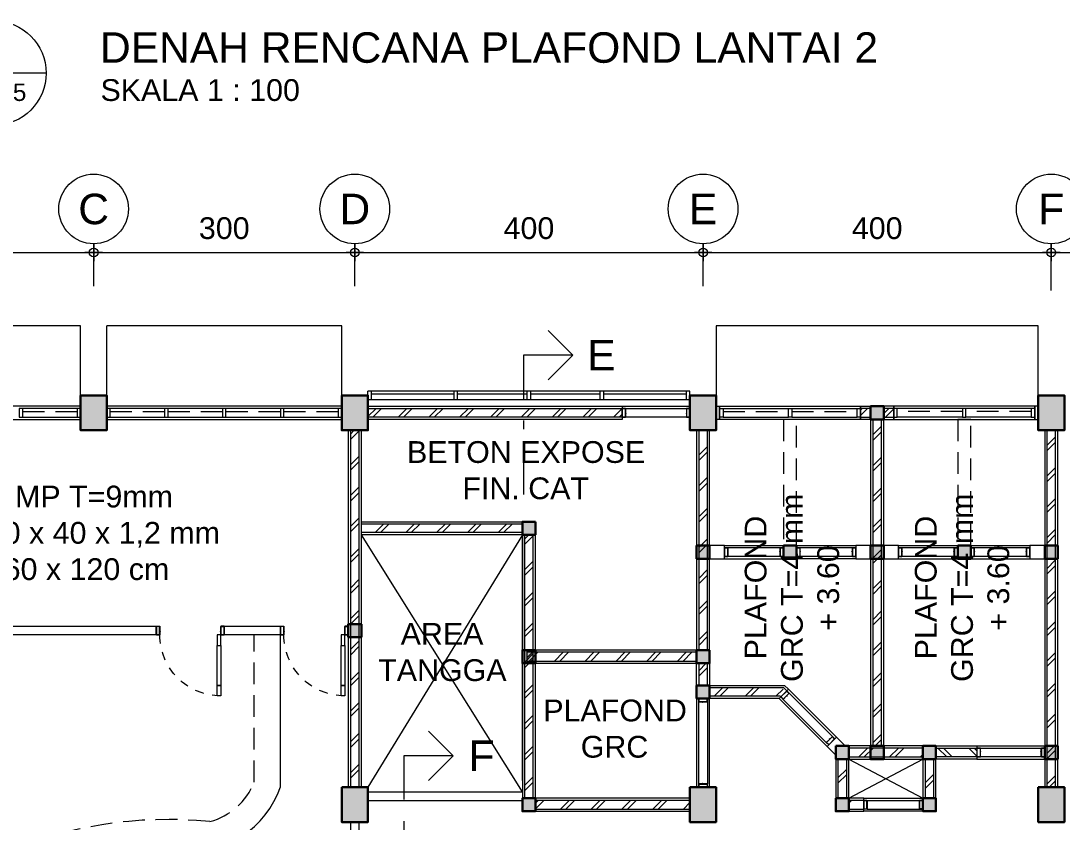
# Model space of a CAD drawing. Header units: millimetres. Extents: x -11 to 1625, y -267 to 180.
# Drawn here: x 921.54 to 933.5, y -143.33 to -134.13 of the extents above; entities that cross this region are included whole.
import ezdxf
from ezdxf.enums import TextEntityAlignment as Align

# ---------------------------------------------------------------- set-up
doc = ezdxf.new("R2010")
doc.units = ezdxf.units.MM
doc.linetypes.add('DASHDOT', pattern=[1, 0.5, -0.25, 0, -0.25])
doc.linetypes.add('HIDDEN', pattern=[0.375, 0.25, -0.125])
for name, color, linetype, lineweight in [('ars', 11, 'Continuous', 5), ('dinding', 5, 'Continuous', 15), ('KOLOM', 1, 'Continuous', 30), ('kus', 63, 'Continuous', 15), ('lan', 7, 'Continuous', 15), ('not', 7, 'Continuous', 20), ('PARTISI', 190, 'Continuous', 9), ('pla', 213, 'Continuous', 15), ('sol kol', 8, 'Continuous', 0), ('u', 6, 'Continuous', 20)]:
    doc.layers.add(name, color=color, linetype=linetype, lineweight=lineweight)
doc.styles.add('S', font='SIMPLEX', dxfattribs={"width": 1.1})
doc.styles.get("Standard").update_dxf_attribs({"font": 'ARIALUNI.TTF'})
doc.dimstyles.new('SK100', dxfattribs={"dimtxt": 0.25, "dimasz": 0.1, "dimexe": 0.1, "dimexo": 0, "dimgap": 0.15, "dimtad": 1, "dimdec": 0, "dimlfac": 100, "dimzin": 12, "dimdsep": 46, "dimtxsty": 'Standard', "dimblk": 'BULAT', "dimcen": 0.1, "dimclrd": 256, "dimclre": 256, "dimclrt": 256, "dimadec": 0, "dimazin": 3, "dimtfac": 1, "dimtdec": 0, "dimtofl": 0, "dimtmove": 0, "dimatfit": 3, "dimldrblk": 'BULAT', "dimfxl": 0, "dimtolj": 1, "dimtzin": 0, "dimlwd": -1, "dimlwe": -1, "dimarcsym": 0})
pattern_1 = [(45, (926.87966, -152.8798), (-0.1767767, 0.1767767), []), (45, (926.94216, -152.8798), (-0.1767767, 0.1767767), [])]

# ---------------------------------------------------------------- blocks, each defined once
blk = doc.blocks.new('K1')
at = {"layer": 'KOLOM'}
blk.add_lwpolyline([(0.2, 0.15), (-0.2, 0.15), (-0.2, -0.15), (0.2, -0.15), (0.2, 0.15)], dxfattribs=at)
blk = doc.blocks.new('KP')
at = {"layer": 'KOLOM'}
blk.add_lwpolyline([(0.075, -0.075), (-0.075, -0.075), (-0.075, 0.075), (0.075, 0.075), (0.075, -0.075)], dxfattribs=at)
blk = doc.blocks.new('P 70')
at = {"linetype": 'HIDDEN', "ltscale": 0.3}
blk.add_lwpolyline([(-0.74, 0.1, -0.414214), (-0.04, 0.8, -1.303225)], format="xyb", dxfattribs=at)
for points in [[(-0.04, 0.8), (-0.08, 0.8), (-0.08, 0.68), (-0.04, 0.68)], [(-0.04, 0.68), (-0.08, 0.68), (-0.08, 0.22), (-0.04, 0.22)], [(-0.04, 0.1), (-0.08, 0.1), (-0.08, 0.22), (-0.04, 0.22)], [(-0.735, 0.06), (-0.74, 0.06), (-0.74, 0.061), (-0.74, 0.1), (-0.78, 0.1), (-0.78, 0), (-0.74, 0), (-0.74, 0.056), (-0.735, 0.058)], [(-0.742, 0.002), (-0.778, 0.002), (-0.778, 0.098), (-0.742, 0.098)], [(-0.045, 0.06), (-0.04, 0.06), (-0.04, 0.061), (-0.04, 0.1), (0, 0.1), (0, 0), (-0.04, 0), (-0.04, 0.056), (-0.045, 0.058)], [(-0.038, 0.002), (-0.002, 0.002), (-0.002, 0.098), (-0.038, 0.098)]]:
    blk.add_lwpolyline(points, close=True)
blk = doc.blocks.new('BULAT')
for p, q in [((-1, 0), (1, 0)), ((0, -1), (0, 1))]:
    blk.add_line(p, q)
blk.add_circle((0, 0), 0.5)
blk = doc.blocks.new('*D2927')
at = {"layer": 'Defpoints', "color": 0, "ltscale": 0.15}
for p in [(922.38, -136.789), (919.38, -137.177), (922.38, -137.177)]:
    blk.add_point(p, dxfattribs=at)
at = {"layer": 'u', "ltscale": 0.15}
for p, q in [((919.38, -137.177), (919.38, -136.689)), ((922.38, -137.177), (922.38, -136.689)), ((919.48, -136.789), (922.28, -136.789))]:
    blk.add_line(p, q, dxfattribs=at)
at = {"layer": 'u', "ltscale": 0.15, "xscale": 0.1, "yscale": 0.1, "zscale": 0.1, "rotation": 180}
blk.add_blockref('BULAT', (919.38, -136.789), dxfattribs=at)
at = {"layer": 'u', "ltscale": 0.15, "xscale": 0.1, "yscale": 0.1, "zscale": 0.1}
blk.add_blockref('BULAT', (922.38, -136.789), dxfattribs=at)
at = {"layer": 'u', "ltscale": 0.15, "insert": (920.88, -136.511), "char_height": 0.25, "attachment_point": 5}
blk.add_mtext('\\A1;300', dxfattribs=at)
blk = doc.blocks.new('*D2928')
at = {"layer": 'Defpoints', "color": 0, "ltscale": 0.15}
for p in [(925.38, -136.789), (922.38, -137.177), (925.38, -137.177)]:
    blk.add_point(p, dxfattribs=at)
at = {"layer": 'u', "ltscale": 0.15}
for p, q in [((922.38, -137.177), (922.38, -136.689)), ((925.38, -137.177), (925.38, -136.689)), ((922.48, -136.789), (925.28, -136.789))]:
    blk.add_line(p, q, dxfattribs=at)
at = {"layer": 'u', "ltscale": 0.15, "xscale": 0.1, "yscale": 0.1, "zscale": 0.1, "rotation": 180}
blk.add_blockref('BULAT', (922.38, -136.789), dxfattribs=at)
at = {"layer": 'u', "ltscale": 0.15, "xscale": 0.1, "yscale": 0.1, "zscale": 0.1}
blk.add_blockref('BULAT', (925.38, -136.789), dxfattribs=at)
at = {"layer": 'u', "ltscale": 0.15, "insert": (923.88, -136.511), "char_height": 0.25, "attachment_point": 5}
blk.add_mtext('\\A1;300', dxfattribs=at)
blk = doc.blocks.new('*D2929')
at = {"layer": 'Defpoints', "color": 0, "ltscale": 0.15}
for p in [(933.38, -136.789), (929.38, -137.177), (933.38, -137.225)]:
    blk.add_point(p, dxfattribs=at)
at = {"layer": 'u', "ltscale": 0.15}
for p, q in [((929.38, -137.177), (929.38, -136.689)), ((933.38, -137.225), (933.38, -136.689)), ((929.48, -136.789), (933.28, -136.789))]:
    blk.add_line(p, q, dxfattribs=at)
at = {"layer": 'u', "ltscale": 0.15, "xscale": 0.1, "yscale": 0.1, "zscale": 0.1, "rotation": 180}
blk.add_blockref('BULAT', (929.38, -136.789), dxfattribs=at)
at = {"layer": 'u', "ltscale": 0.15, "xscale": 0.1, "yscale": 0.1, "zscale": 0.1}
blk.add_blockref('BULAT', (933.38, -136.789), dxfattribs=at)
at = {"layer": 'u', "ltscale": 0.15, "insert": (931.38, -136.511), "char_height": 0.25, "attachment_point": 5}
blk.add_mtext('\\A1;400', dxfattribs=at)
blk = doc.blocks.new('*D2930')
at = {"layer": 'Defpoints', "color": 0, "ltscale": 0.15}
for p in [(936.38, -136.789), (936.38, -137.177), (933.38, -137.225)]:
    blk.add_point(p, dxfattribs=at)
at = {"layer": 'u', "ltscale": 0.15}
for p, q in [((933.38, -137.225), (933.38, -136.689)), ((936.38, -137.177), (936.38, -136.689)), ((933.48, -136.789), (936.28, -136.789))]:
    blk.add_line(p, q, dxfattribs=at)
at = {"layer": 'u', "ltscale": 0.15, "xscale": 0.1, "yscale": 0.1, "zscale": 0.1, "rotation": 180}
blk.add_blockref('BULAT', (933.38, -136.789), dxfattribs=at)
at = {"layer": 'u', "ltscale": 0.15, "xscale": 0.1, "yscale": 0.1, "zscale": 0.1}
blk.add_blockref('BULAT', (936.38, -136.789), dxfattribs=at)
at = {"layer": 'u', "ltscale": 0.15, "insert": (934.88, -136.511), "char_height": 0.25, "attachment_point": 5}
blk.add_mtext('\\A1;300', dxfattribs=at)
blk = doc.blocks.new('*D2931')
at = {"layer": 'Defpoints', "color": 0, "ltscale": 0.15}
for p in [(929.38, -136.789), (925.38, -137.177), (929.38, -137.177)]:
    blk.add_point(p, dxfattribs=at)
at = {"layer": 'u', "ltscale": 0.15}
for p, q in [((925.38, -137.177), (925.38, -136.689)), ((929.38, -137.177), (929.38, -136.689)), ((925.48, -136.789), (929.28, -136.789))]:
    blk.add_line(p, q, dxfattribs=at)
at = {"layer": 'u', "ltscale": 0.15, "xscale": 0.1, "yscale": 0.1, "zscale": 0.1, "rotation": 180}
blk.add_blockref('BULAT', (925.38, -136.789), dxfattribs=at)
at = {"layer": 'u', "ltscale": 0.15, "xscale": 0.1, "yscale": 0.1, "zscale": 0.1}
blk.add_blockref('BULAT', (929.38, -136.789), dxfattribs=at)
at = {"layer": 'u', "ltscale": 0.15, "insert": (927.38, -136.511), "char_height": 0.25, "attachment_point": 5}
blk.add_mtext('\\A1;400', dxfattribs=at)
blk = doc.blocks.new('NAV')
blk.add_circle((0, -0.4), 0.4)
at = {"style": 'S', "width": 0.75, "flags": 4}
blk.add_attdef('AV', text='', height=0.3, dxfattribs=at).set_placement((0, -0.4), align=Align.MIDDLE)
blk = doc.blocks.new('Ndtpd')
blk.add_line((0.747, 0), (-0.747, 0))
blk.add_circle((0, 0), 0.747)
at = {"flags": 4}
for tag, height, p in [('NO', 0.5, (0, 0.148)), ('NOLBR', 0.3, (0, -0.398))]:
    blk.add_attdef(tag, text='', height=height, dxfattribs=at).set_placement(p, align=Align.CENTER)
for tag, p, height in [('NDTPD', (1.516, 0.148), 0.5), ('SKALA', (1.523, -0.398), 0.3)]:
    blk.add_attdef(tag, p, '', height=height, dxfattribs=at)

msp = doc.modelspace()

# ---------------------------------------------------------------- hatches: boundary and pattern name
at = {"layer": 'ars'}
h = msp.add_hatch(dxfattribs=at)
h.set_pattern_fill('TEMBOK', color=256, scale=0.25)
h.set_pattern_definition(pattern_1)
h.paths.add_polyline_path([(925.5296623, -138.5797891), (928.4496623, -138.5797891), (928.4496623, -138.6797891), (925.5296623, -138.6797891)])
h = msp.add_hatch(dxfattribs=at)
h.set_pattern_fill('TEMBOK', color=256, scale=0.25)
h.set_pattern_definition([(45, (930.59966, -148.3798), (-0.176777, 0.176777), []), (45, (930.66216, -148.3798), (-0.176777, 0.176777), [])])
h.paths.add_polyline_path([(931.3046623, -138.5797891), (931.1896623, -138.5797891), (931.1896623, -138.6797891), (931.3046623, -138.6797891)])
h = msp.add_hatch(dxfattribs=at)
h.set_pattern_fill('TEMBOK', color=256, scale=0.25)
h.set_pattern_definition([(45, (930.90466, -148.3798), (-0.176777, 0.176777), []), (45, (930.96716, -148.3798), (-0.176777, 0.176777), [])])
h.paths.add_polyline_path([(931.5696623, -138.5797891), (931.4546623, -138.5797891), (931.4546623, -138.6797891), (931.5696623, -138.6797891)])
h = msp.add_hatch(dxfattribs=at)
h.set_pattern_fill('TEMBOK', color=256, scale=0.25)
h.set_pattern_definition(pattern_1)
h.paths.add_polyline_path([(931.3296623, -138.7047891), (931.3296623, -142.4547891), (931.4296623, -142.4547891), (931.4296623, -138.7047891)])
h = msp.add_hatch(dxfattribs=at)
h.set_pattern_fill('TEMBOK', color=256, scale=0.25)
h.set_pattern_definition(pattern_1)
h.paths.add_polyline_path([(925.4296623, -142.9297891), (925.4296623, -138.8297891), (925.3296623, -138.8297891), (925.3296623, -142.9297891)])
h = msp.add_hatch(dxfattribs=at)
h.set_pattern_fill('TEMBOK', color=256, scale=0.25)
h.set_pattern_definition(pattern_1)
h.paths.add_polyline_path([(929.4296623, -141.3547891), (929.4296623, -138.8297891), (929.3296623, -138.8297891), (929.3296623, -141.3547891)])
h = msp.add_hatch(dxfattribs=at)
h.set_pattern_fill('TEMBOK', color=256, scale=0.25)
h.set_pattern_definition(pattern_1)
h.paths.add_polyline_path([(933.4296623, -142.9297891), (933.4296623, -138.8297891), (933.3296623, -138.8297891), (933.3296623, -142.9297891)])
h = msp.add_hatch(dxfattribs=at)
h.set_pattern_fill('TEMBOK', color=256, scale=0.25)
h.set_pattern_definition(pattern_1)
h.paths.add_polyline_path([(925.4546623, -139.9047891), (927.3046623, -139.9047891), (927.3046623, -140.0047891), (925.4546623, -140.0047891)])
h = msp.add_hatch(dxfattribs=at)
h.set_pattern_fill('TEMBOK', color=256, scale=0.25)
h.set_pattern_definition([(45, (926.90466, -152.8798), (-0.1767767, 0.1767767), []), (45, (926.96716, -152.8798), (-0.1767767, 0.1767767), [])])
h.paths.add_polyline_path([(927.4296623, -143.0547891), (927.4296623, -140.0297891), (927.3296623, -140.0297891), (927.3296623, -143.0547891)])
h = msp.add_hatch(dxfattribs=at)
h.set_pattern_fill('TEMBOK', color=256, scale=0.25)
h.set_pattern_definition(pattern_1)
h.paths.add_polyline_path([(929.3046623, -141.3797891), (927.3546623, -141.3797891), (927.3546623, -141.4797891), (929.3046623, -141.4797891)])
h = msp.add_hatch(dxfattribs=at)
h.set_pattern_fill('TEMBOK', color=256, scale=0.25)
h.set_pattern_definition(pattern_1)
h.paths.add_polyline_path([(929.3296623, -141.5047891), (929.3296623, -141.7597891), (929.4296623, -141.7597891), (929.4296623, -141.5047891)])
h = msp.add_hatch(dxfattribs=at)
h.set_pattern_fill('TEMBOK', color=256, scale=0.25)
h.set_pattern_definition([(45, (926.87966, -151.5848), (-0.1767767, 0.1767767), []), (45, (926.94216, -151.5848), (-0.1767767, 0.1767767), [])])
h.paths.add_polyline_path([(929.4546623, -141.7847891), (930.305373, -141.7847891), (930.2639516, -141.8847891), (929.4546623, -141.8847891)])
h = msp.add_hatch(dxfattribs=at)
h.set_pattern_fill('TEMBOK', color=256, scale=0.25)
h.set_pattern_definition(pattern_1)
h.paths.add_polyline_path([(931.9046623, -142.4797891), (931.0546623, -142.4797891), (931.0546623, -142.5797891), (931.9046623, -142.5797891)])
h = msp.add_hatch(dxfattribs=at)
h.set_pattern_fill('TEMBOK', color=256, scale=0.25)
h.set_pattern_definition([(135, (938.40466, -152.2798), (0.1767767, 0.1767767), []), (135, (938.34216, -152.2798), (0.1767767, 0.1767767), [])])
h.paths.add_polyline_path([(932.0546623, -142.4797891), (932.5246623, -142.4797891), (932.5246623, -142.5797891), (932.0546623, -142.5797891)])
h = msp.add_hatch(dxfattribs=at)
h.set_pattern_fill('TEMBOK', color=256, scale=0.25)
h.set_pattern_definition(pattern_1)
h.paths.add_polyline_path([(930.9296623, -142.6047891), (930.9296623, -143.0547891), (931.0296623, -143.0547891), (931.0296623, -142.6047891)])
h = msp.add_hatch(dxfattribs=at)
h.set_pattern_fill('TEMBOK', color=256, scale=0.25)
h.set_pattern_definition(pattern_1)
h.paths.add_polyline_path([(931.9296623, -142.6047891), (931.9296623, -143.0547891), (932.0296623, -143.0547891), (932.0296623, -142.6047891)])
h = msp.add_hatch(dxfattribs=at)
h.set_pattern_fill('TEMBOK', color=256, scale=0.25)
h.set_pattern_definition(pattern_1)
h.paths.add_polyline_path([(929.2296623, -143.0797891), (927.4546623, -143.0797891), (927.4546623, -143.1797891), (929.2296623, -143.1797891)])
h = msp.add_hatch(dxfattribs=at)
h.set_pattern_fill('TEMBOK', color=256, scale=0.25)
h.set_pattern_definition(pattern_1)
h.paths.add_polyline_path([(931.2246623, -143.0797891), (931.0546623, -143.0797891), (931.0546623, -143.1797891), (931.2246623, -143.1797891)])
at = {"layer": 'sol kol'}
for points in [[(922.2296623, -138.4297891), (922.2296623, -138.8297891), (922.5296623, -138.8297891), (922.5296623, -138.4297891)], [(925.2296623, -138.4297891), (925.2296623, -138.8297891), (925.5296623, -138.8297891), (925.5296623, -138.4297891)], [(929.2296623, -138.4297891), (929.2296623, -138.8297891), (929.5296623, -138.8297891), (929.5296623, -138.4297891)], [(933.2296623, -138.4297891), (933.2296623, -138.8297891), (933.5296623, -138.8297891), (933.5296623, -138.4297891)], [(931.3046623, -138.5547891), (931.4546623, -138.5547891), (931.4546623, -138.7047891), (931.3046623, -138.7047891)], [(927.4546623, -139.8797891), (927.3046623, -139.8797891), (927.3046623, -140.0297891), (927.4546623, -140.0297891)], [(929.3046623, -140.1547891), (929.4546623, -140.1547891), (929.4546623, -140.3047891), (929.3046623, -140.3047891)], [(930.3046623, -140.1547891), (930.4546623, -140.1547891), (930.4546623, -140.3047891), (930.3046623, -140.3047891)], [(931.3046623, -140.1547891), (931.4546623, -140.1547891), (931.4546623, -140.3047891), (931.3046623, -140.3047891)], [(932.3046623, -140.1547891), (932.4546623, -140.1547891), (932.4546623, -140.3047891), (932.3046623, -140.3047891)], [(933.3046623, -140.1547891), (933.4546623, -140.1547891), (933.4546623, -140.3047891), (933.3046623, -140.3047891)], [(925.4546623, -141.0547891), (925.3046623, -141.0547891), (925.3046623, -141.2047891), (925.4546623, -141.2047891)], [(927.4546623, -141.3547891), (927.3046623, -141.3547891), (927.3046623, -141.5047891), (927.4546623, -141.5047891)], [(929.4546623, -141.3547891), (929.3046623, -141.3547891), (929.3046623, -141.5047891), (929.4546623, -141.5047891)], [(929.4546623, -141.7597891), (929.3046623, -141.7597891), (929.3046623, -141.9097891), (929.4546623, -141.9097891)], [(930.9046623, -142.4547891), (931.0546623, -142.4547891), (931.0546623, -142.6047891), (930.9046623, -142.6047891)], [(931.3046623, -142.4547891), (931.4546623, -142.4547891), (931.4546623, -142.6047891), (931.3046623, -142.6047891)], [(931.9046623, -142.4547891), (932.0546623, -142.4547891), (932.0546623, -142.6047891), (931.9046623, -142.6047891)], [(933.3046623, -142.4547891), (933.4546623, -142.4547891), (933.4546623, -142.6047891), (933.3046623, -142.6047891)], [(925.2296623, -142.9297891), (925.2296623, -143.3297891), (925.5296623, -143.3297891), (925.5296623, -142.9297891)], [(929.2296623, -142.9297891), (929.2296623, -143.3297891), (929.5296623, -143.3297891), (929.5296623, -142.9297891)], [(933.2296623, -142.9297891), (933.2296623, -143.3297891), (933.5296623, -143.3297891), (933.5296623, -142.9297891)], [(927.4546623, -143.0547891), (927.3046623, -143.0547891), (927.3046623, -143.2047891), (927.4546623, -143.2047891)], [(930.9046623, -143.0547891), (931.0546623, -143.0547891), (931.0546623, -143.2047891), (930.9046623, -143.2047891)], [(931.9046623, -143.0547891), (932.0546623, -143.0547891), (932.0546623, -143.2047891), (931.9046623, -143.2047891)]]:
    msp.add_hatch(color=256, dxfattribs=at).paths.add_polyline_path(points)

# ---------------------------------------------------------------- linework, layer by layer
at = {"layer": 'ars'}
for p, q in [((929.4546623, -141.7847891), (930.305373, -141.7847891)), ((929.4546623, -141.8847891), (929.4546623, -141.7847891)), ((930.3884743, -141.8678905), (930.305373, -141.7847891)), ((930.2639516, -141.8847891), (929.4546623, -141.8847891)), ((930.3177637, -141.9386012), (930.2639516, -141.8847891))]:
    msp.add_line(p, q, dxfattribs=at)
for points in [[(925.5296623, -138.5797891), (928.4496623, -138.5797891), (928.4496623, -138.6797891), (925.5296623, -138.6797891)], [(931.3046623, -138.5797891), (931.1896623, -138.5797891), (931.1896623, -138.6797891), (931.3046623, -138.6797891)], [(931.5696623, -138.5797891), (931.4546623, -138.5797891), (931.4546623, -138.6797891), (931.5696623, -138.6797891)], [(931.3296623, -138.7047891), (931.3296623, -142.4547891), (931.4296623, -142.4547891), (931.4296623, -138.7047891)], [(925.4296623, -142.9297891), (925.4296623, -138.8297891), (925.3296623, -138.8297891), (925.3296623, -142.9297891)], [(929.4296623, -141.3547891), (929.4296623, -138.8297891), (929.3296623, -138.8297891), (929.3296623, -141.3547891)], [(933.4296623, -142.9297891), (933.4296623, -138.8297891), (933.3296623, -138.8297891), (933.3296623, -142.9297891)], [(925.4546623, -139.9047891), (927.3046623, -139.9047891), (927.3046623, -140.0047891), (925.4546623, -140.0047891)], [(927.4296623, -143.0547891), (927.4296623, -140.0297891), (927.3296623, -140.0297891), (927.3296623, -143.0547891)], [(929.3046623, -141.3797891), (927.3546623, -141.3797891), (927.3546623, -141.4797891), (929.3046623, -141.4797891)], [(929.3296623, -141.5047891), (929.3296623, -141.7597891), (929.4296623, -141.7597891), (929.4296623, -141.5047891)], [(931.9046623, -142.4797891), (931.0546623, -142.4797891), (931.0546623, -142.5797891), (931.9046623, -142.5797891)], [(932.0546623, -142.4797891), (932.5246623, -142.4797891), (932.5246623, -142.5797891), (932.0546623, -142.5797891)], [(930.9296623, -142.6047891), (930.9296623, -143.0547891), (931.0296623, -143.0547891), (931.0296623, -142.6047891)], [(931.9296623, -142.6047891), (931.9296623, -143.0547891), (932.0296623, -143.0547891), (932.0296623, -142.6047891)], [(929.2296623, -143.0797891), (927.4546623, -143.0797891), (927.4546623, -143.1797891), (929.2296623, -143.1797891)], [(931.2246623, -143.0797891), (931.0546623, -143.0797891), (931.0546623, -143.1797891), (931.2246623, -143.1797891)]]:
    msp.add_lwpolyline(points, close=True, dxfattribs=at)
at = {"layer": 'dinding'}
for p, q in [((929.4546623, -141.7597891), (930.3157283, -141.7597891)), ((929.4546623, -141.9097891), (929.4546623, -141.7597891)), ((930.2535963, -141.9097891), (930.3596623, -141.8037231)), ((930.3596623, -141.8037231), (930.3157283, -141.7597891)), ((930.2535963, -141.9097891), (929.4546623, -141.9097891)), ((930.9112056, -142.3552664), (930.8051396, -142.4613324)), ((931.0107283, -142.4547891), (930.9112056, -142.3552664)), ((930.9046623, -142.5608551), (930.8051396, -142.4613324))]:
    msp.add_line(p, q, dxfattribs=at)
for points in [[(925.5296623, -138.5547891), (928.4496623, -138.5547891), (928.4496623, -138.7047891), (925.5296623, -138.7047891)], [(929.5296623, -138.5547891), (929.5696623, -138.5547891), (929.5696623, -138.7047891), (929.5296623, -138.7047891)], [(931.1896623, -138.5547891), (931.3046623, -138.5547891), (931.3046623, -138.7047891), (931.1896623, -138.7047891)], [(931.5696623, -138.5547891), (931.4546623, -138.5547891), (931.4546623, -138.7047891), (931.5696623, -138.7047891)], [(933.2296623, -138.5547891), (933.1896623, -138.5547891), (933.1896623, -138.7047891), (933.2296623, -138.7047891)], [(931.3046623, -138.7047891), (931.3046623, -142.4547891), (931.4546623, -142.4547891), (931.4546623, -138.7047891)], [(925.4546623, -142.9297891), (925.4546623, -138.8297891), (925.3046623, -138.8297891), (925.3046623, -142.9297891)], [(929.4546623, -141.3547891), (929.4546623, -138.8297891), (929.3046623, -138.8297891), (929.3046623, -141.3547891)], [(933.4546623, -142.9297891), (933.4546623, -138.8297891), (933.3046623, -138.8297891), (933.3046623, -142.9297891)], [(925.4546623, -139.8797891), (927.3046623, -139.8797891), (927.3046623, -140.0297891), (925.4546623, -140.0297891)], [(927.4546623, -143.0547891), (927.4546623, -140.0297891), (927.3046623, -140.0297891), (927.3046623, -143.0547891)], [(929.6246623, -140.1547891), (929.4546623, -140.1547891), (929.4546623, -140.3047891), (929.6246623, -140.3047891)], [(931.3046623, -140.1547891), (931.1346623, -140.1547891), (931.1346623, -140.3047891), (931.3046623, -140.3047891)], [(931.6246623, -140.1547891), (931.4546623, -140.1547891), (931.4546623, -140.3047891), (931.6246623, -140.3047891)], [(933.3046623, -140.1547891), (933.1346623, -140.1547891), (933.1346623, -140.3047891), (933.3046623, -140.3047891)], [(929.3046623, -141.3547891), (927.3546623, -141.3547891), (927.3546623, -141.5047891), (929.3046623, -141.5047891)], [(929.4546623, -141.7597891), (929.3046623, -141.7597891), (929.3046623, -141.5047891), (929.4546623, -141.5047891)], [(931.9046623, -142.4547891), (931.0546623, -142.4547891), (931.0546623, -142.6047891), (931.9046623, -142.6047891)], [(932.0546623, -142.4547891), (932.5246623, -142.4547891), (932.5246623, -142.6047891), (932.0546623, -142.6047891)], [(930.9046623, -142.6047891), (930.9046623, -143.0547891), (931.0546623, -143.0547891), (931.0546623, -142.6047891)], [(931.9046623, -142.6047891), (931.9046623, -143.0547891), (932.0546623, -143.0547891), (932.0546623, -142.6047891)], [(929.2296623, -143.0547891), (927.4546623, -143.0547891), (927.4546623, -143.2047891), (929.2296623, -143.2047891)], [(931.2246623, -143.0547891), (931.0546623, -143.0547891), (931.0546623, -143.2047891), (931.2246623, -143.2047891)]]:
    msp.add_lwpolyline(points, close=True, dxfattribs=at)
at = {"layer": 'kus'}
for p, q in [((929.2296623, -138.3797891), (925.5296623, -138.3797891)), ((925.5296623, -138.4797891), (925.5296623, -138.3797891)), ((925.5696623, -138.4797891), (925.5696623, -138.3797891)), ((926.5196623, -138.4797891), (926.5196623, -138.3797891)), ((926.5596623, -138.4797891), (926.5596623, -138.3797891)), ((927.3596623, -138.4797891), (927.3596623, -138.3797891)), ((927.3996623, -138.4797891), (927.3996623, -138.3797891)), ((928.1996623, -138.4797891), (928.1996623, -138.3797891)), ((928.2396623, -138.4797891), (928.2396623, -138.3797891)), ((929.1896623, -138.4797891), (929.1896623, -138.3797891)), ((929.2296623, -138.4797891), (929.2296623, -138.3797891)), ((929.2296623, -138.4797891), (925.5296623, -138.4797891)), ((926.5196623, -138.4147891), (925.5696623, -138.4147891)), ((927.3596623, -138.4147891), (926.5596623, -138.4147891)), ((928.1996623, -138.4147891), (927.3996623, -138.4147891)), ((929.1896623, -138.4147891), (928.2396623, -138.4147891)), ((922.1896623, -138.5797891), (921.5646623, -138.5797891)), ((923.1946623, -138.5797891), (922.5696623, -138.5797891)), ((923.8596623, -138.5797891), (923.2346623, -138.5797891)), ((924.5246623, -138.5797891), (923.8996623, -138.5797891)), ((925.1896623, -138.5797891), (924.5646623, -138.5797891)), ((928.4896623, -138.5797891), (929.1896623, -138.5797891)), ((929.6096623, -138.5797891), (930.3596623, -138.5797891)), ((930.3996623, -138.5797891), (931.1496623, -138.5797891)), ((932.3596623, -138.5797891), (931.6096623, -138.5797891)), ((933.1496623, -138.5797891), (932.3996623, -138.5797891)), ((921.5646623, -138.6797891), (922.1896623, -138.6797891)), ((922.5696623, -138.6797891), (923.1946623, -138.6797891)), ((923.2346623, -138.6797891), (923.8596623, -138.6797891)), ((923.8996623, -138.6797891), (924.5246623, -138.6797891)), ((924.5646623, -138.6797891), (925.1896623, -138.6797891)), ((929.1896623, -138.6797891), (928.4896623, -138.6797891)), ((929.6096623, -138.6797891), (930.3596623, -138.6797891)), ((930.3996623, -138.6797891), (931.1496623, -138.6797891)), ((932.3596623, -138.6797891), (931.6096623, -138.6797891)), ((933.1496623, -138.6797891), (932.3996623, -138.6797891)), ((930.2646623, -140.1797891), (929.6646623, -140.1797891)), ((931.0946623, -140.1797891), (930.4946623, -140.1797891)), ((932.2646623, -140.1797891), (931.6646623, -140.1797891)), ((933.0946623, -140.1797891), (932.4946623, -140.1797891)), ((929.6246623, -140.3047891), (930.3046623, -140.3047891)), ((930.2646623, -140.2797891), (929.6646623, -140.2797891)), ((931.1346623, -140.3047891), (930.4546623, -140.3047891)), ((931.0946623, -140.2797891), (930.4946623, -140.2797891)), ((931.6246623, -140.3047891), (932.3046623, -140.3047891)), ((932.2646623, -140.2797891), (931.6646623, -140.2797891)), ((932.4546623, -140.3047891), (933.1346623, -140.3047891)), ((933.0946623, -140.2797891), (932.4946623, -140.2797891)), ((930.3702689, -141.849685), (930.8652436, -142.3446598)), ((929.3296623, -142.8897891), (929.3296623, -141.9497891)), ((929.4296623, -141.9497891), (929.4296623, -142.8897891)), ((930.2995582, -141.9203957), (930.794533, -142.4153705)), ((932.5646623, -142.4797891), (933.2646623, -142.4797891)), ((933.2646623, -142.5797891), (932.5646623, -142.5797891)), ((931.2246623, -143.0547891), (931.9046623, -143.0547891)), ((931.2646623, -143.0797891), (931.8646623, -143.0797891)), ((931.9046623, -143.2047891), (931.2246623, -143.2047891)), ((931.2646623, -143.1797891), (931.8646623, -143.1797891))]:
    msp.add_line(p, q, dxfattribs=at)
at = {"layer": 'kus', "linetype": 'HIDDEN'}
for p, q in [((921.5646623, -138.6147891), (922.1896623, -138.6147891)), ((922.5696623, -138.6147891), (923.1946623, -138.6147891)), ((923.2346623, -138.6147891), (923.8596623, -138.6147891)), ((923.8996623, -138.6147891), (924.5246623, -138.6147891)), ((924.5646623, -138.6147891), (925.1896623, -138.6147891)), ((929.6096623, -138.6147891), (930.3596623, -138.6147891)), ((930.3996623, -138.6147891), (931.1496623, -138.6147891)), ((932.3596623, -138.6147891), (931.6096623, -138.6147891)), ((933.1496623, -138.6147891), (932.3996623, -138.6147891))]:
    msp.add_line(p, q, dxfattribs=at)
at = {"layer": 'kus'}
for points in [[(921.5646623, -138.5797891), (921.5246623, -138.5797891), (921.5246623, -138.6797891), (921.5646623, -138.6797891)], [(922.2296623, -138.5797891), (922.1896623, -138.5797891), (922.1896623, -138.6797891), (922.2296623, -138.6797891)], [(922.5696623, -138.5797891), (922.5296623, -138.5797891), (922.5296623, -138.6797891), (922.5696623, -138.6797891)], [(923.2346623, -138.5797891), (923.1946623, -138.5797891), (923.1946623, -138.6797891), (923.2346623, -138.6797891)], [(923.8996623, -138.5797891), (923.8596623, -138.5797891), (923.8596623, -138.6797891), (923.8996623, -138.6797891)], [(924.5646623, -138.5797891), (924.5246623, -138.5797891), (924.5246623, -138.6797891), (924.5646623, -138.6797891)], [(925.2296623, -138.5797891), (925.1896623, -138.5797891), (925.1896623, -138.6797891), (925.2296623, -138.6797891)], [(928.4945506, -138.6397891), (928.4896623, -138.6397891), (928.4896623, -138.6412415), (928.4896623, -138.6797891), (928.4496623, -138.6797891), (928.4496623, -138.5797891), (928.4896623, -138.5797891), (928.4896623, -138.6362831), (928.4945506, -138.6380419)], [(928.4876623, -138.5817891), (928.4516623, -138.5817891), (928.4516623, -138.6777891), (928.4876623, -138.6777891)], [(929.184774, -138.6397891), (929.1896623, -138.6397891), (929.1896623, -138.6412415), (929.1896623, -138.6797891), (929.2296623, -138.6797891), (929.2296623, -138.5797891), (929.1896623, -138.5797891), (929.1896623, -138.6362831), (929.184774, -138.6380419)], [(929.1916623, -138.5817891), (929.2276623, -138.5817891), (929.2276623, -138.6777891), (929.1916623, -138.6777891)], [(929.5696623, -138.5797891), (929.6096623, -138.5797891), (929.6096623, -138.6797891), (929.5696623, -138.6797891)], [(930.3596623, -138.5797891), (930.3996623, -138.5797891), (930.3996623, -138.6797891), (930.3596623, -138.6797891)], [(931.1496623, -138.5797891), (931.1896623, -138.5797891), (931.1896623, -138.6797891), (931.1496623, -138.6797891)], [(931.6096623, -138.5797891), (931.5696623, -138.5797891), (931.5696623, -138.6797891), (931.6096623, -138.6797891)], [(932.3996623, -138.5797891), (932.3596623, -138.5797891), (932.3596623, -138.6797891), (932.3996623, -138.6797891)], [(933.1896623, -138.5797891), (933.1496623, -138.5797891), (933.1496623, -138.6797891), (933.1896623, -138.6797891)], [(929.6695506, -140.2197891), (929.6646623, -140.2197891), (929.6646623, -140.2183368), (929.6646623, -140.1797891), (929.6246623, -140.1797891), (929.6246623, -140.2797891), (929.6646623, -140.2797891), (929.6646623, -140.2232952), (929.6695506, -140.2215364)], [(929.6626623, -140.2777891), (929.6266623, -140.2777891), (929.6266623, -140.1817891), (929.6626623, -140.1817891)], [(930.259774, -140.2197891), (930.2646623, -140.2197891), (930.2646623, -140.2183368), (930.2646623, -140.1797891), (930.3046623, -140.1797891), (930.3046623, -140.2797891), (930.2646623, -140.2797891), (930.2646623, -140.2232952), (930.259774, -140.2215364)], [(930.2666623, -140.2777891), (930.3026623, -140.2777891), (930.3026623, -140.1817891), (930.2666623, -140.1817891)], [(930.4995506, -140.2197891), (930.4946623, -140.2197891), (930.4946623, -140.2183368), (930.4946623, -140.1797891), (930.4546623, -140.1797891), (930.4546623, -140.2797891), (930.4946623, -140.2797891), (930.4946623, -140.2232952), (930.4995506, -140.2215364)], [(930.4926623, -140.2777891), (930.4566623, -140.2777891), (930.4566623, -140.1817891), (930.4926623, -140.1817891)], [(931.089774, -140.2197891), (931.0946623, -140.2197891), (931.0946623, -140.2183368), (931.0946623, -140.1797891), (931.1346623, -140.1797891), (931.1346623, -140.2797891), (931.0946623, -140.2797891), (931.0946623, -140.2232952), (931.089774, -140.2215364)], [(931.0966623, -140.2777891), (931.1326623, -140.2777891), (931.1326623, -140.1817891), (931.0966623, -140.1817891)], [(931.6695506, -140.2197891), (931.6646623, -140.2197891), (931.6646623, -140.2183368), (931.6646623, -140.1797891), (931.6246623, -140.1797891), (931.6246623, -140.2797891), (931.6646623, -140.2797891), (931.6646623, -140.2232952), (931.6695506, -140.2215364)], [(931.6626623, -140.2777891), (931.6266623, -140.2777891), (931.6266623, -140.1817891), (931.6626623, -140.1817891)], [(932.259774, -140.2197891), (932.2646623, -140.2197891), (932.2646623, -140.2183368), (932.2646623, -140.1797891), (932.3046623, -140.1797891), (932.3046623, -140.2797891), (932.2646623, -140.2797891), (932.2646623, -140.2232952), (932.259774, -140.2215364)], [(932.2666623, -140.2777891), (932.3026623, -140.2777891), (932.3026623, -140.1817891), (932.2666623, -140.1817891)], [(932.4995506, -140.2197891), (932.4946623, -140.2197891), (932.4946623, -140.2183368), (932.4946623, -140.1797891), (932.4546623, -140.1797891), (932.4546623, -140.2797891), (932.4946623, -140.2797891), (932.4946623, -140.2232952), (932.4995506, -140.2215364)], [(932.4926623, -140.2777891), (932.4566623, -140.2777891), (932.4566623, -140.1817891), (932.4926623, -140.1817891)], [(933.089774, -140.2197891), (933.0946623, -140.2197891), (933.0946623, -140.2183368), (933.0946623, -140.1797891), (933.1346623, -140.1797891), (933.1346623, -140.2797891), (933.0946623, -140.2797891), (933.0946623, -140.2232952), (933.089774, -140.2215364)], [(933.0966623, -140.2777891), (933.1326623, -140.2777891), (933.1326623, -140.1817891), (933.0966623, -140.1817891)], [(930.3454412, -141.8814259), (930.3419846, -141.8779693), (930.3430116, -141.8769424), (930.3702689, -141.849685), (930.3419846, -141.8214008), (930.2712739, -141.8921115), (930.2995582, -141.9203957), (930.3395055, -141.8804485), (930.3442057, -141.8826614)], [(930.2995582, -141.9175673), (930.2741024, -141.8921115), (930.3419846, -141.8242292), (930.3674405, -141.849685)], [(929.3696623, -141.9546774), (929.3696623, -141.9497891), (929.36821, -141.9497891), (929.3296623, -141.9497891), (929.3296623, -141.9097891), (929.4296623, -141.9097891), (929.4296623, -141.9497891), (929.3731683, -141.9497891), (929.3714096, -141.9546774)], [(929.4276623, -141.9477891), (929.4276623, -141.9117891), (929.3316623, -141.9117891), (929.3316623, -141.9477891)], [(930.8335028, -142.3694875), (930.8369594, -142.3729441), (930.8379863, -142.3719171), (930.8652436, -142.3446598), (930.8935279, -142.3729441), (930.8228172, -142.4436547), (930.794533, -142.4153705), (930.8344802, -142.3754232), (930.8322673, -142.370723)], [(930.7973614, -142.4153705), (930.8228172, -142.4408263), (930.8906995, -142.3729441), (930.8652436, -142.3474882)], [(932.5695506, -142.5197891), (932.5646623, -142.5197891), (932.5646623, -142.5183368), (932.5646623, -142.4797891), (932.5246623, -142.4797891), (932.5246623, -142.5797891), (932.5646623, -142.5797891), (932.5646623, -142.5232952), (932.5695506, -142.5215364)], [(932.5626623, -142.5777891), (932.5266623, -142.5777891), (932.5266623, -142.4817891), (932.5626623, -142.4817891)], [(933.259774, -142.5197891), (933.2646623, -142.5197891), (933.2646623, -142.5183368), (933.2646623, -142.4797891), (933.3046623, -142.4797891), (933.3046623, -142.5797891), (933.2646623, -142.5797891), (933.2646623, -142.5232952), (933.259774, -142.5215364)], [(933.2666623, -142.5777891), (933.3026623, -142.5777891), (933.3026623, -142.4817891), (933.2666623, -142.4817891)], [(929.3696623, -142.8849008), (929.3696623, -142.8897891), (929.36821, -142.8897891), (929.3296623, -142.8897891), (929.3296623, -142.9297891), (929.4296623, -142.9297891), (929.4296623, -142.8897891), (929.3731683, -142.8897891), (929.3714096, -142.8849008)], [(929.4276623, -142.8917891), (929.4276623, -142.9277891), (929.3316623, -142.9277891), (929.3316623, -142.8917891)], [(931.2695506, -143.1397891), (931.2646623, -143.1397891), (931.2646623, -143.1412415), (931.2646623, -143.1797891), (931.2246623, -143.1797891), (931.2246623, -143.0797891), (931.2646623, -143.0797891), (931.2646623, -143.1362831), (931.2695506, -143.1380419)], [(931.2626623, -143.0817891), (931.2266623, -143.0817891), (931.2266623, -143.1777891), (931.2626623, -143.1777891)], [(931.859774, -143.1397891), (931.8646623, -143.1397891), (931.8646623, -143.1412415), (931.8646623, -143.1797891), (931.9046623, -143.1797891), (931.9046623, -143.0797891), (931.8646623, -143.0797891), (931.8646623, -143.1362831), (931.859774, -143.1380419)], [(931.8666623, -143.0817891), (931.9026623, -143.0817891), (931.9026623, -143.1777891), (931.8666623, -143.1777891)]]:
    msp.add_lwpolyline(points, close=True, dxfattribs=at)
at = {"layer": 'lan'}
for p, q in [((922.2296623, -138.4297891), (922.2296623, -137.6297891)), ((922.5296623, -138.4297891), (922.5296623, -137.6297891)), ((925.2296623, -138.4297891), (925.2296623, -137.6297891)), ((933.2296623, -137.6297891), (929.5296623, -137.6297891)), ((929.5296623, -137.6297891), (929.5296623, -138.4297891)), ((933.2296623, -138.5547891), (933.2296623, -137.6297891)), ((927.8834361, -137.9681327), (927.6005934, -137.68529)), ((927.8834361, -137.9681327), (927.3177506, -137.9681327)), ((927.8834361, -137.9681327), (927.6005934, -138.2509754)), ((927.3046623, -142.9797891), (925.4546623, -140.0297891)), ((927.3046623, -140.0297891), (925.5296623, -142.9297891)), ((929.6246623, -140.1547891), (930.3046623, -140.1547891)), ((930.4546623, -140.1547891), (931.1346623, -140.1547891)), ((931.6246623, -140.1547891), (932.3046623, -140.1547891)), ((932.4546623, -140.1547891), (933.1346623, -140.1547891)), ((930.9112056, -142.3552664), (930.3596623, -141.8037231)), ((929.3046623, -141.9097891), (929.3046623, -142.9297891)), ((929.4546623, -142.9297891), (929.4546623, -141.9097891)), ((930.8051396, -142.4613324), (930.2535963, -141.9097891)), ((926.5084071, -142.5681327), (926.2255644, -142.28529)), ((932.5246623, -142.4547891), (933.3046623, -142.4547891)), ((926.5084071, -142.5681327), (925.9427217, -142.5681327)), ((926.5084071, -142.5681327), (926.2255644, -142.8509754)), ((931.0546623, -143.0547891), (931.9046623, -142.6047891)), ((931.0546623, -142.6047891), (931.9046623, -143.0547891)), ((932.5246623, -142.6047891), (933.3046623, -142.6047891))]:
    msp.add_line(p, q, dxfattribs=at)
for points in [[(922.2296623, -137.6297891), (919.5296623, -137.6297891)], [(925.2296623, -137.6297891), (922.5296623, -137.6297891)], [(928.4496623, -138.5547891), (929.2296623, -138.5547891)], [(927.3046623, -142.8497891), (927.3046623, -140.0297891)]]:
    msp.add_lwpolyline(points, dxfattribs=at)
for points in [[(919.5296623, -138.7047891), (922.2296623, -138.7047891), (922.2296623, -138.5547891), (919.5296623, -138.5547891)], [(922.5296623, -138.7047891), (925.2296623, -138.7047891), (925.2296623, -138.5547891), (922.5296623, -138.5547891)], [(929.5696623, -138.5547891), (931.1896623, -138.5547891), (931.1896623, -138.7047891), (929.5696623, -138.7047891)], [(933.1896623, -138.5547891), (931.5696623, -138.5547891), (931.5696623, -138.7047891), (933.1896623, -138.7047891)]]:
    msp.add_lwpolyline(points, close=True, dxfattribs=at)
at = {"layer": 'lan', "linetype": 'HIDDEN'}
for points in [[(930.3046623, -138.7047891), (930.3046623, -140.1547891), (930.4546623, -140.1547891), (930.4546623, -138.7047891)], [(932.3046623, -138.7047891), (932.3046623, -140.1547891), (932.4546623, -140.1547891), (932.4546623, -138.7047891)]]:
    msp.add_lwpolyline(points, close=True, dxfattribs=at)
at = {"layer": 'not', "linetype": 'DASHDOT'}
for p, q in [((927.3177506, -137.9681327), (927.3177506, -139.7449484)), ((925.9427217, -142.5681327), (925.9427217, -144.3449484))]:
    msp.add_line(p, q, dxfattribs=at)
at = {"layer": 'PARTISI'}
for points in [[(919.3296623, -142.9297891), (919.3296623, -141.1773359), (916.4546623, -141.1773359), (916.4546623, -141.0797891), (919.4296623, -141.0797891), (923.0996623, -141.0797891), (923.0996623, -141.1797891), (919.4296623, -141.1797891), (919.4296623, -142.9297891)], [(923.8796623, -141.0797891), (924.5246623, -141.0797891), (924.5246623, -141.1797891), (923.8796623, -141.1797891)], [(925.3296623, -144.9297891), (925.4296623, -144.9297891), (925.4296623, -143.3297891), (925.3296623, -143.3297891)]]:
    msp.add_lwpolyline(points, close=True, dxfattribs=at)
at = {"layer": 'pla', "linetype": 'HIDDEN'}
msp.add_line((924.2246623, -142.8699215), (924.2246623, -141.1797891), dxfattribs=at)
at = {"layer": 'pla'}
for p, q in [((924.5246623, -142.9224241), (924.5246623, -141.1797891)), ((925.5296623, -142.9797891), (927.3046623, -142.9797891)), ((925.5296623, -143.0797891), (927.3046623, -143.0797891))]:
    msp.add_line(p, q, dxfattribs=at)
msp.add_arc((923.5172222, -142.5888845), 1.0612183, 262.77076854, 341.68151236, dxfattribs=at)
at = {"layer": 'pla', "linetype": 'HIDDEN'}
for centre, radius, start, end in [((923.5172222, -142.5888845), 0.7612183, 285.13706751, 338.33410356), ((923.2332241, -148.0502912), 4.7511909, 84.16804078, 114.20208065)]:
    msp.add_arc(centre, radius, start, end, dxfattribs=at)

# ---------------------------------------------------------------- block references
at = {"layer": 'KOLOM'}
for name, p, rotation in [('K1', (922.3796623, -138.6297891), 90), ('K1', (925.3796623, -138.6297891), 90), ('K1', (929.3796623, -138.6297891), 90), ('K1', (933.3796623, -138.6297891), 90), ('KP', (931.3796623, -138.6297891), 180), ('KP', (929.3796623, -140.2297891), 180), ('KP', (930.3796623, -140.2297891), 180), ('KP', (931.3796623, -140.2297891), 180), ('KP', (932.3796623, -140.2297891), 180), ('KP', (933.3796623, -140.2297891), 180), ('KP', (930.9796623, -142.5297891), 180), ('KP', (931.3796623, -142.5297891), 180), ('KP', (931.9796623, -142.5297891), 180), ('KP', (933.3796623, -142.5297891), 180), ('K1', (925.3796623, -143.1297891), 90), ('K1', (929.3796623, -143.1297891), 90), ('K1', (933.3796623, -143.1297891), 90), ('KP', (930.9796623, -143.1297891), 180), ('KP', (931.9796623, -143.1297891), 180)]:
    msp.add_blockref(name, p, dxfattribs=dict(at, rotation=rotation))
at = {"layer": 'KOLOM', "xscale": -1, "rotation": 180}
for p in [(927.3796623, -139.9547891), (925.3796623, -141.1297891), (927.3796623, -141.4297891), (929.3796623, -141.4297891), (929.3796623, -141.8347891), (927.3796623, -143.1297891)]:
    msp.add_blockref('KP', p, dxfattribs=at)
at = {"layer": 'kus', "xscale": -1, "rotation": 180}
for p in [(923.8796623, -141.0797891), (925.3046623, -141.0797891)]:
    msp.add_blockref('P 70', p, dxfattribs=at)
at = {"layer": 'not'}
ref = msp.add_blockref('Ndtpd', (921.2346968, -134.7289757), dxfattribs=dict(at, xscale=0.803212851405533, yscale=0.803212851405533, zscale=0.803212851405533))
ref.add_attrib('NO', '2', dxfattribs={"layer": '0', "height": 0.35, "flags": 4}).set_placement((921.2343697, -134.6104498), align=Align.CENTER)
ref.add_attrib('NDTPD', 'DENAH RENCANA PLAFOND LANTAI 2', (922.4523815, -134.6104498), dxfattribs={"layer": '0', "height": 0.35, "flags": 4})
ref.add_attrib('NOLBR', 'A6-15', dxfattribs={"layer": '0', "height": 0.2, "flags": 4}).set_placement((921.2343697, -135.0489456), align=Align.CENTER)
ref.add_attrib('SKALA', 'SKALA 1 : 100', (922.4581815, -135.0489456), dxfattribs={"layer": '0', "height": 0.25, "flags": 4})
ref = msp.add_blockref('NAV', (922.3796623, -135.8888559), dxfattribs=at)
ref.add_attrib('AV', 'C', dxfattribs={"layer": '0', "height": 0.35, "flags": 4}).set_placement((922.3796623, -136.2888559), align=Align.MIDDLE)
ref = msp.add_blockref('NAV', (925.3796623, -135.8888559), dxfattribs=at)
ref.add_attrib('AV', 'D', dxfattribs={"layer": '0', "height": 0.35, "flags": 4}).set_placement((925.3796623, -136.2888559), align=Align.MIDDLE)
ref = msp.add_blockref('NAV', (929.3796623, -135.8888559), dxfattribs=at)
ref.add_attrib('AV', 'E', dxfattribs={"layer": '0', "height": 0.35, "flags": 4}).set_placement((929.3796623, -136.2888559), align=Align.MIDDLE)
ref = msp.add_blockref('NAV', (933.3796623, -135.8888559), dxfattribs=at)
ref.add_attrib('AV', 'F', dxfattribs={"layer": '0', "height": 0.35, "flags": 4}).set_placement((933.3796623, -136.2888559), align=Align.MIDDLE)

# ---------------------------------------------------------------- texts
at = {"layer": 'not', "attachment_point": 1}
for s, width, insert, char_height in [('\\pi0.078114;E', 0.417653289, (927.9705079, -137.7921058), 0.35), ('\\pi0.008856;BETON EXPOSE \\P\\pi0.64511;FIN. CAT', 2.709731084, (925.9699322, -138.9549044), 0.25), ('\\pi0.57683;PLAFOND GYPSUMP T=9mm \\P\\pi0.038463;RANGKA HOLLOW 40 x 40 x 1,2 mm\\P\\pi0.62057;{\\A1;RANGKA JARAK 60 x 120 cm}\\P\\pi2.4711;+ 3.60', 5.88797597, (917.9312026, -139.4660477), 0.25), ('\\pi0.41677;AREA\\P\\pi0.15876;TANGGA', 1.784946573, (925.4895137, -141.0426791), 0.25), ('\\pi0.089949;PLAFOND\\P\\pi0.52029;GRC', 1.784946573, (927.4545695, -141.9222899), 0.25), ('\\pi0.090767;F', 0.417653289, (926.5954789, -142.3921058), 0.35)]:
    msp.add_mtext_dynamic_manual_height_columns(s, width=width, gutter_width=4.3707989, heights=[0], dxfattribs=dict(at, insert=insert, char_height=char_height))
at = {"layer": 'not', "char_height": 0.25, "attachment_point": 1, "rotation": 90}
for insert in [(929.8583552, -141.7296741), (931.8124332, -141.7296741)]:
    msp.add_mtext_dynamic_manual_height_columns('\\pi0.26895;PLAFOND \\P\\pi0.0099125;GRC T=4 mm\\P\\pi0.59859;+ 3.60', width=2.142949063, gutter_width=4.3707989, heights=[0], dxfattribs=dict(at, insert=insert))

# ---------------------------------------------------------------- dimensions: what is measured, and where the dimension line sits
at = {"layer": 'u', "ltscale": 0.15}
for base, p1, p2, picture, middle in [((922.3796623, -136.7888559), (919.3796623, -137.1773663), (922.3796623, -137.1773663), '*D2927', (920.8796623, -136.7888559)), ((925.3796623, -136.7888559), (922.3796623, -137.1773663), (925.3796623, -137.1773663), '*D2928', (923.8796623, -136.7888559)), ((929.3796623, -136.7888559), (925.3796623, -137.1773663), (929.3796623, -137.1773663), '*D2931', (927.3796623, -136.7888559)), ((933.3796623, -136.7888559), (929.3796623, -137.1773663), (933.3796623, -137.224963), '*D2929', (931.3796623, -136.7888559)), ((936.3796623, -136.7888559), (933.3796623, -137.224963), (936.3796623, -137.1773663), '*D2930', (934.8796623, -136.7888559))]:
    dim = msp.add_linear_dim(base=base, p1=p1, p2=p2, dimstyle='SK100', dxfattribs=at)
    dim.commit()
    dim.dimension.update_dxf_attribs({"geometry": picture, "text_midpoint": middle, "dimtype": 160})

doc.saveas('drawing.dxf')
